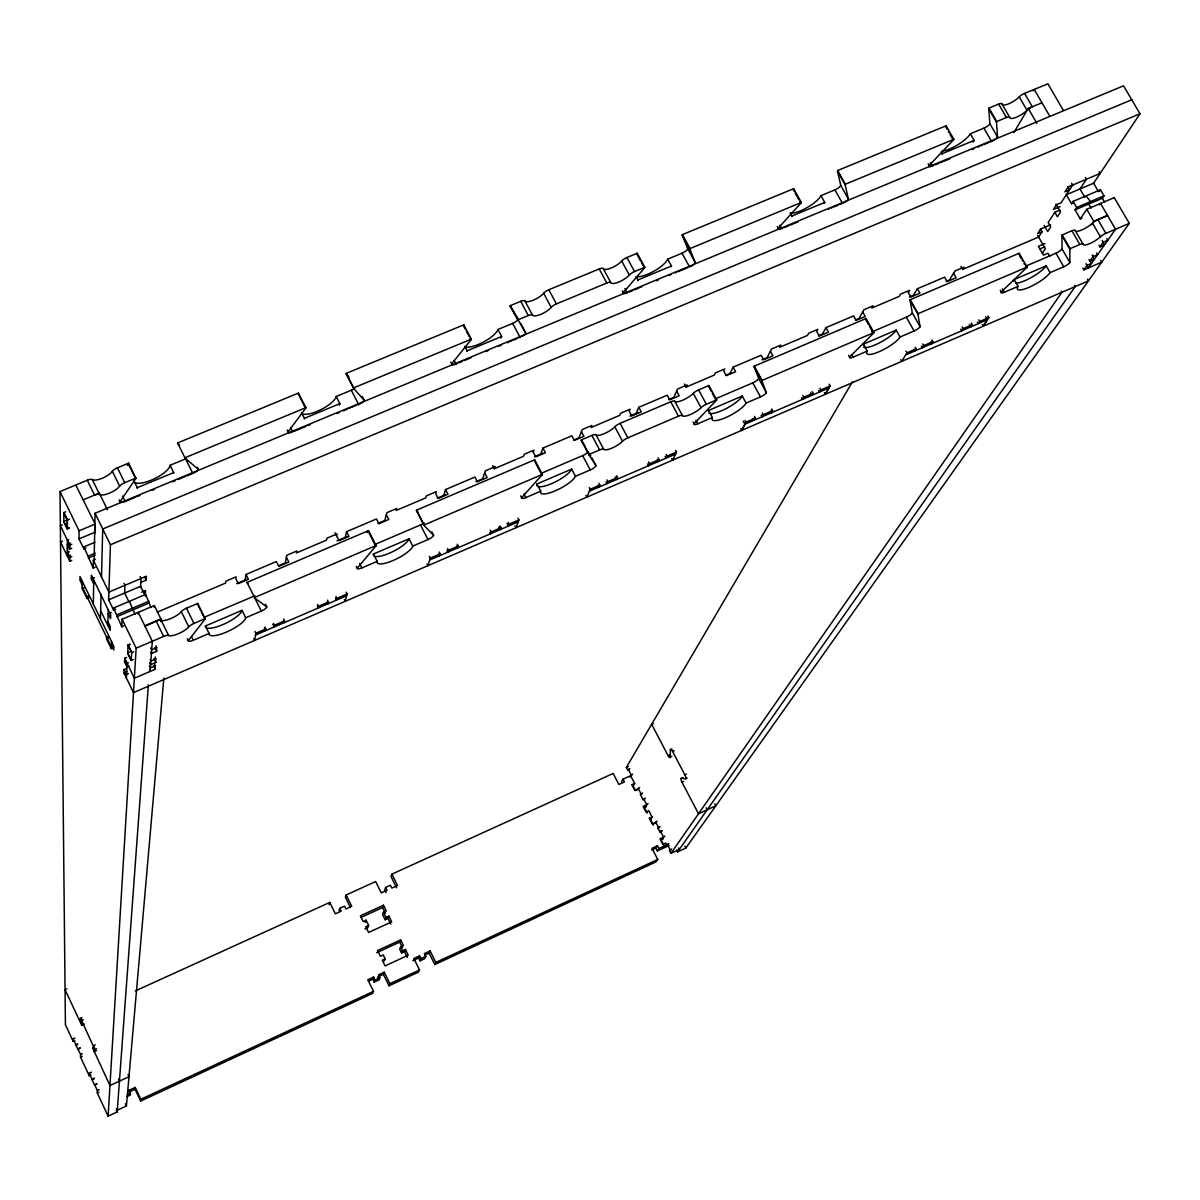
<?xml version="1.0" encoding="UTF-8"?>
<svg xmlns="http://www.w3.org/2000/svg" width="1200" height="1200" viewBox="0 0 1200 1200"><rect width="100%" height="100%" fill="white"/><g stroke="black" fill="none" stroke-linecap="round" stroke-linejoin="round"><path stroke-width="1.5" d="M74.88 1040.595L73.17 1041.36L73.185 1038.75L74.88 1037.97M76.02 485.49L95.16 524.085L95.295 532.86M80.055 1048.23L77.79 1049.265L73.185 1038.75M85.875 548.04L83.88 548.88L79.02 538.89L79.065 530.79L60 491.58L87.285 480.225A5.835 1.92 -25.5 0 1 92.295 479.565A11.655 3.84 -25.6 0 0 102.255 478.245A11.655 3.84 -25.6 0 0 112.35 471.285A5.805 1.905 -25.7 0 1 117.405 467.805L128.595 463.185L135.93 478.05A5.835 1.89 -25.8 0 1 135.675 478.74L120.06 501.675A5.745 1.845 -25.7 0 0 121.935 502.455M77.79 1049.265L80.07 1047.585M88.875 597.66L86.955 598.47L82.275 588.81L82.335 581.325M83.88 548.88L83.895 546.885L94.905 542.28M90.915 1074.93L89.22 1075.71L80.52 1057.08L80.55 1054.53L77.79 1048.62M671.88 756.3L670.26 757.05L670.35 749.79L671.985 749.055M86.955 598.47L86.97 596.625L88.905 595.815M95.205 567.225L93.195 568.065L83.895 546.885M93.705 583.905L91.305 578.955L91.365 575.085L110.73 614.955L110.595 618.69L108.18 613.71L111.345 612.375M93.195 568.065L93.345 560.13L95.355 559.29M93.33 603.99L93.78 580.05M94.125 561.75L95.04 513.27L1123.53 85.815L1140 113.76L1093.605 183.21L1066.32 194.745L1071.54 203.775L1073.25 203.04M100.425 618.645L101.04 594.99M101.49 576.9L102.72 528.99L1131.765 99.765M89.22 1075.71L89.28 1073.22L91.56 1072.17M96.84 1084.14L94.575 1085.19L89.28 1073.22M113.19 647.82L111.255 648.645L106.545 638.91L106.59 637.11L108.525 636.3M107.79 625.44L108.3 609.96M115.53 609.045L113.535 609.9L108.63 599.82L110.43 544.77L95.04 513.27M94.575 1085.19L96.87 1083.525M111.255 648.645L111.525 641.52M113.535 609.9L113.61 607.995L145.65 594.405L151.005 607.515M148.38 684.72L117.195 1111.95L108.12 1116.165L97.275 1092.945L97.365 1090.515L94.59 1084.575M123.765 625.95L121.755 626.805L113.61 607.995M121.755 626.805L122.1 619.245L154.335 605.55L160.89 618.945L160.665 621.66M1087.515 279.195L1088.46 280.845L133.5 692.64L123.975 673.005L124.155 669.525L126.09 668.685M128.895 666L126.93 666.84L124.53 661.89L124.71 658.335L126.675 657.495M129.615 601.785L135.015 614.31M126.36 677.91L127.11 663.3L128.43 662.745M128.07 645.015L127.71 653.355L131.22 660.6L131.7 652.11L128.085 644.91L130.065 644.16M67.38 528.81L67.275 519.51L63.81 512.385L63.87 521.88L67.26 528.99L69.36 527.865L67.35 528.615L63.765 521.25L65.775 520.5M138.15 613.83L138.24 612.39L152.325 641.25L150.06 671.475L149.46 670.23M108.12 1116.165L136.155 648.165L122.1 619.245M140.535 587.55L141.09 578.475L140.115 576.495M140.85 582.405L146.19 580.14L146.445 576.225L108.885 592.08L93.345 560.13M145.56 595.845L145.65 594.405M144.825 626.505L156.18 621.135A5.895 1.665 -25.7 0 1 161.145 620.235A11.79 3.33 -25.8 0 0 171 618.465A11.79 3.33 -25.8 0 0 181.305 611.64A5.88 1.65 -25.9 0 1 186.465 608.22L197.73 603.42L205.215 618.63A5.895 1.635 -26 0 1 204.93 619.26L188.28 640.665L187.35 638.79M154.2 607.35L154.335 605.55M124.71 658.335L134.355 678.225L155.295 669.225L154.665 663.81M149.655 662.805L150.57 664.68L155.835 662.415L155.205 656.955M150.705 652.125L151.395 653.55L156.72 651.27L156.075 645.705M116.535 1108.515L117.33 1110.18L126.42 1105.965L163.83 678.06M129.21 1090.215L129.045 1092.045L135.075 1089.255L135.255 1087.425L129.21 1090.215L130.44 1095L127.095 1096.545M92.67 1048.02L109.95 1085.535L129.015 1076.73L128.025 1074.615M373.635 977.1L372.765 979.215L374.175 982.08L375.045 979.98L373.635 977.1L367.815 979.8L373.485 991.335L372.63 993.405L140.625 1101.075L140.835 1099.275L135.255 1087.425M94.845 1049.52L81.63 1020.525C77.835 1012.365 84.66 1031.43 80.76 1023.225L65.055 989.685L66.84 988.875M245.145 580.095L246 574.47L276.345 561.555L278.76 566.37L288.84 562.065L286.425 557.265M254.955 631.425L255.855 633.255L254.64 640.395L253.74 638.58M265.155 627.03L265.74 630.66L264.375 627.915M273.63 623.37L274.2 627.015L272.85 624.27M283.8 619.005L284.355 622.635L283.455 620.82M317.565 604.47L318.075 608.115L317.385 606.75M336.555 535.845L336.99 533.91L326.985 538.17L326.565 540.105L296.46 552.915L296.835 550.995L286.74 555.285L285.345 562.89L278.625 565.74M327.66 600.12L328.155 603.765L327.24 601.965M345.24 537.45L346.575 531.675L376.44 518.955L378.87 523.71L388.785 519.48L386.355 514.74M336.06 596.505L336.54 600.15L335.625 598.35M346.125 592.17L347.04 593.985L345.225 601.335L344.325 599.535M443.73 495.495L445.545 489.555L474.93 477.045L477.375 481.74L487.14 477.585L484.695 472.89M429.345 556.335L430.275 558.135L427.935 565.665L427.02 563.895M439.26 552.075L440.19 553.86L439.575 555.765L438.66 553.98M329.04 904.74L329.775 902.43L135.405 990.885M447.51 548.52L448.425 550.32L447.81 552.21L446.895 550.425M457.395 544.275L458.31 546.06L457.68 547.965L456.54 545.73M339.015 910.62L339.78 908.325L344.58 906.135L345.975 908.985L351.765 906.345L346.155 894.96L375.645 881.55L381.27 892.89L387.03 890.265L385.62 887.43L390.39 885.255L391.8 888.09L397.545 885.465L391.905 874.14L613.155 773.46L618.87 784.485L624.42 781.965L622.98 779.205L630.63 775.71L634.695 783.525L633.12 786.12M346.155 894.96L345.375 897.3L350.175 907.02M533.235 452.145L533.97 450.105L524.28 454.23L523.545 456.27L494.4 468.675L495.09 466.65L485.325 470.805L482.655 478.83L475.935 481.695M490.215 530.13L491.145 531.915L490.455 533.85L489.765 532.515M500.04 525.915L500.955 527.685L500.265 529.62L498.87 526.965M517.98 518.19L518.91 519.96L509.13 524.175L508.41 526.11L507.03 523.455M365.25 922.455L366.075 920.19L368.67 925.425L367.815 927.675L364.935 928.995M540.66 454.2L542.94 448.095L571.845 435.795L574.305 440.445L583.92 436.35L581.46 431.7M518.91 519.96L516.015 527.685L515.1 525.93M385.62 887.43L384.735 889.77L386.13 892.605M391.905 874.14L391.005 876.525L396.615 887.82M361.2 917.325L382.59 907.545L383.475 905.235L386.295 910.935L383.415 912.255L382.53 914.535L385.11 919.74L387.99 918.42L388.89 916.155L391.71 921.855L368.595 932.46L365.775 926.745L368.67 925.425M385.11 919.74L386.01 917.475L388.89 916.155M384.27 960.975L385.155 958.83L383.25 954.96L380.355 956.295L377.52 950.55L400.65 939.9L403.5 945.615L400.605 946.95L399.675 949.14L401.58 952.98L404.46 951.66L405.405 949.47L408.24 955.2L385.095 965.91L382.26 960.165L385.155 958.83M374.175 982.08L378.975 979.86L379.86 977.76L378.45 974.88L384.255 972.195L389.925 983.7L389.025 985.8L383.355 974.31L384.255 972.195M598.905 483.345L599.835 485.1L590.19 489.255L586.845 497.145L585.93 495.39M376.65 952.74L399.72 942.105L400.65 939.9M599.835 485.1L598.995 487.095L598.065 485.34M401.58 952.98L402.525 950.805L405.405 949.47M636.075 413.55L638.775 407.31L667.245 395.19L669.705 399.795L679.17 395.76L676.695 391.17M616.575 475.74L617.505 477.495L607.875 481.65L607.005 483.63L606.075 481.875M617.505 477.495L616.62 479.49L615.225 476.865M418.605 957.99L419.595 955.83L421.02 958.695L420.015 960.855L418.605 957.99L412.845 960.66M658.11 457.86L659.04 459.615L649.485 463.725L648.555 465.735L647.625 463.995M684.45 384.03L686.1 387.09L687.075 384.975L677.625 388.995L673.77 397.41L668.715 399.555M419.595 955.83L413.82 958.5L419.505 969.975L418.515 972.105L389.025 985.8M430.125 950.955L429.105 953.13L434.79 964.56L435.825 962.415L430.125 950.955L424.365 953.625L425.79 956.49L424.785 958.65L420.015 960.855M659.04 459.615L658.095 461.625L657.165 459.885M675.6 450.33L676.53 452.07L666.99 456.18L666.045 458.205L665.1 456.465M676.53 452.07L672.66 460.14L671.73 458.415M729.99 373.545L733.125 367.155L761.13 355.23L763.62 359.775L772.935 355.815L770.445 351.27M740.76 428.655L741.69 430.38L744.885 424.2L828.885 388.005L825.3 394.275L824.385 392.61M741.69 430.38L745.98 422.175L755.385 418.11L754.44 416.385M755.385 418.11L754.29 420.18L753.345 418.455M771.645 408.975L772.59 410.7L763.215 414.75L762.105 416.82L761.175 415.095M772.59 410.7L771.48 412.785L770.535 411.06M822.435 334.155L825.99 327.63L853.575 315.9L856.065 320.385L865.245 316.485L862.74 312M812.13 391.56L813.06 393.27L803.745 397.29L802.59 399.375L801.645 397.665M813.06 393.27L811.89 395.37L810.48 392.805M829.17 384.225L830.115 385.935L820.815 389.94L819.63 392.04L818.685 390.33M825.315 394.305L830.115 385.935M629.325 769.5L627.765 770.205L626.34 767.46L852.525 381.66M908.31 292.515L909.615 290.295L900.51 294.165L899.22 296.385L871.845 308.04L873.105 305.82L863.94 309.72L858.99 318.495L855.6 319.95M627.765 770.205L629.835 768.63M621.45 781.8L622.98 779.205M1033.305 90.915L1034.19 89.415L1049.85 116.325M913.47 295.365L917.43 288.72L944.58 277.155L947.1 281.61L956.115 277.755L953.61 273.315M629.85 777.03L632.7 774.135M1013.85 132.54L1028.235 108.42L1041.975 102.81L1041.525 103.545M636.87 790.17L639.645 787.47M915.165 347.205L916.11 348.9L906.96 352.83L901.695 361.335L900.78 359.685M960.9 266.46L962.58 269.415L963.96 267.165L954.945 271.005L949.455 279.96L946.125 281.385M645.135 798.69L643.065 799.635L640.425 794.565L642.51 793.005M916.11 348.9L914.79 351.045L913.83 349.35M931.905 339.99L932.865 341.685L923.73 345.615L922.395 347.76L921.45 346.08M643.065 799.635L645.15 798.075M932.865 341.685L931.5 343.83L930.555 342.15M647.175 813.15L644.34 807.705L648.03 803.61M971.295 323.025L972.255 324.72L963.18 328.62L961.785 330.795L960.84 329.115M650.535 819.63L652.155 817.125L648.81 810.705L646.05 811.98L643.17 806.445L645.945 805.17M972.255 324.72L970.845 326.895L969.42 324.375M987.885 315.885L988.845 317.565L979.8 321.465L978.375 323.64L977.43 321.96M654.33 823.77L657.15 821.13M1040.415 228.78L1042.11 231.72L1038.6 237.06L962.58 269.415M1059.915 210.135L1054.845 212.28L1048.185 222.45L1050.735 226.875L1047.69 231.51L1044.18 225.435M982.185 324.6L983.13 326.265L987.39 319.725L985.695 316.74M983.13 326.265L988.845 317.565M1039.71 249.03L1044.78 246.765M661.95 831.015L659.88 831.975L657.93 828.225L660.03 826.68M1071.54 203.775L1073.145 201.36L1100.475 189.765L1104.015 195.84L1102.38 198.255L1075.065 209.85L1080.3 218.895L1082.01 218.16M1042.32 253.29L1045.335 248.76L1037.655 235.395M659.88 831.975L661.98 830.43M1075.065 209.85L1076.67 207.45L1104.015 195.84M1086.42 196.17L1090.365 201.645L1088.745 204.045L1091.025 207.99M127.365 465.345L128.355 463.89A5.82 1.92 -25.7 0 0 128.595 463.185M668.73 843.42L664.95 847.38L661.11 839.985L664.875 835.995M1080.3 218.895L1086.78 209.295L1114.26 197.625L1129.275 223.365L685.845 848.04L677.58 851.88L676.635 850.065M655.875 848.145L657.51 845.715L658.95 848.505L657.315 850.935L655.875 848.145L651.72 850.065M1099.35 191.445L1100.475 189.765M1099.605 204.81L1100.535 203.445L1115.535 229.23L1088.31 267.945L1086.045 263.655M1091.4 224.745L1093.755 221.295L1107.51 215.43M657.51 845.715L651.96 848.295L657.75 859.455L656.1 861.84L434.79 964.56M1113.63 198.525L1114.26 197.625M1107.105 216.27L1107.585 215.565L1097.925 219.69A5.595 1.38 -30.6 0 0 1092.495 223.14A11.22 2.79 -30.6 0 1 1081.68 230.01A11.22 2.79 -30.6 0 1 1075.17 230.52A5.595 1.395 -30.5 0 0 1071.9 230.775L1062.18 234.93A5.61 1.395 -30.5 0 0 1061.91 235.53L1062.075 248.955L1069.89 262.515A5.535 1.335 -30.3 0 1 1063.755 266.76L1050.09 272.625A19.335 4.71 -30.2 0 1 1028.76 287.445A19.335 4.71 -30.2 0 1 1018.08 286.365L1004.31 292.275A5.535 1.365 -30.1 0 1 1001.205 291.975L1000.23 290.265M678.45 847.89L679.275 849.465L670.965 853.32L669.51 850.53L671.64 849M670.965 853.32L1061.94 292.275L1061.31 291.165M1082.865 268.2L1083.825 269.865L1087.005 265.335L1091.505 263.4L1090.53 261.735M1088.97 259.47L1089.945 261.15L1093.155 256.56L1097.67 254.625L1096.695 252.945M1098.945 245.22L1099.935 246.915L1103.22 242.235L1107.765 240.285L1106.775 238.575M677.58 851.88L1075.215 286.56L1074.585 285.45M287.175 430.05L288.09 431.85L305.58 408.375A5.745 1.845 -26.9 0 0 305.91 407.655L298.47 393.06L177.615 442.95A5.79 1.905 -26.2 0 0 177.795 443.475L179.46 444.885M450.735 362.115L451.665 363.885L470.925 339.885A5.67 1.8 -28 0 0 471.33 339.135L463.815 324.825L346.185 373.38A5.715 1.86 -27.3 0 0 346.26 373.935L353.715 388.44L364.17 400.245A5.625 1.77 -27.3 0 1 358.65 404.505L357.705 404.895M366.99 532.695L368.16 531.285A5.805 1.62 -26.9 0 0 368.52 530.61L376.11 545.52A5.805 1.59 -26.9 0 1 375.735 546.195L357.195 568.215L356.25 566.37M622.365 290.835L623.31 292.56L644.37 268.05A5.625 1.74 -29.1 0 0 644.835 267.285L637.23 253.245L626.94 257.505A5.595 1.755 -29.1 0 0 621.72 261A11.22 3.525 -29 0 1 611.31 267.975A11.22 3.525 -29 0 1 603.27 268.62A5.61 1.77 -28.9 0 0 599.22 268.935L548.835 289.74A5.625 1.785 -28.6 0 0 543.645 293.235A11.265 3.585 -28.5 0 1 533.28 300.21A11.265 3.585 -28.5 0 1 524.94 300.96A5.625 1.785 -28.4 0 0 520.755 301.32L510.255 305.655A5.64 1.8 -28.4 0 0 510.255 306.24L525.75 333.105A5.565 1.725 -28.3 0 1 521.955 336.48M520.65 495.885L521.595 497.7L541.935 475.095A5.73 1.545 -27.9 0 0 542.37 474.405L534.69 459.78L416.475 510.18A5.775 1.605 -27.3 0 0 416.445 510.51M777.24 226.5L778.185 228.21L800.835 203.235A5.58 1.68 -30 0 0 801.36 202.455L793.68 188.685L682.365 234.63A5.595 1.74 -29.5 0 0 682.29 235.23L687.795 248.865L695.325 262.635A5.52 1.665 -29.3 0 1 689.55 266.955L682.05 253.2A5.505 1.695 -29.4 0 0 687.795 248.865M928.185 163.815L929.145 165.48L953.265 140.1A5.565 1.62 -30.8 0 0 953.865 139.29L946.11 125.775L837.645 170.535A5.565 1.68 -30.4 0 0 837.495 171.165L840.78 185.52L848.37 199.05A5.49 1.605 -30.2 0 1 842.49 203.385L834.915 189.87A5.49 1.635 -30.2 0 0 840.78 185.52M693.09 421.95L694.035 423.72L716.19 400.545A5.685 1.5 -28.8 0 0 716.7 399.84L708.945 385.5L698.595 389.91A5.655 1.515 -28.8 0 0 693.27 393.345A11.34 3.045 -28.7 0 1 682.65 400.215A11.34 3.045 -28.7 0 1 674.73 401.265A5.67 1.53 -28.6 0 0 670.74 401.79L620.115 423.36A5.685 1.545 -28.4 0 0 614.82 426.795A11.385 3.105 -28.3 0 1 604.245 433.665A11.385 3.105 -28.3 0 1 596.025 434.805A5.685 1.545 -28.2 0 0 591.9 435.39L581.355 439.89A5.7 1.56 -28.2 0 0 581.295 440.295M848.655 355.245L849.615 356.985L873.36 333.315A5.64 1.44 -29.5 0 0 873.93 332.58L866.085 318.51L754.275 366.18A5.655 1.5 -29.1 0 0 754.155 366.675L758.715 378.63L766.395 392.685A5.58 1.44 -29 0 1 760.47 396.9L746.085 403.065A19.515 5.04 -28.8 0 1 725.49 417.705A19.515 5.04 -28.8 0 1 712.365 417.54L697.86 423.765A5.595 1.455 -28.6 0 1 694.035 423.72M1001.205 291.975L1026.435 267.825A5.625 1.395 -30.2 0 0 1027.065 267.075L1019.16 253.26L910.245 299.685A5.625 1.455 -29.8 0 0 910.05 300.24L912.345 312.96L920.1 326.76A5.55 1.395 -29.7 0 1 914.07 330.99L900.045 337.005A19.395 4.875 -29.5 0 1 879.075 351.735A19.395 4.875 -29.5 0 1 867.21 351.09L853.08 357.165A5.55 1.41 -29.4 0 1 849.615 356.985M140.835 1099.275L373.485 991.335M389.925 983.7L419.505 969.975M435.825 962.415L657.75 859.455M662.76 837.54L660 838.815L662.88 844.38L665.655 843.105L666.615 844.965L658.95 848.505M661.11 839.985L663.18 839.025M368.415 981.225L372.765 979.215M379.02 976.32L383.355 974.31M424.8 955.125L429.105 953.13M127.26 1094.73L130.605 1093.185M375.045 979.98L379.86 977.76M421.02 958.695L425.79 956.49M657.315 850.935L669.105 845.46M669.51 850.53L671.07 849.81M652.155 817.125L649.395 818.4L652.275 823.95L655.035 822.675M92.055 1079.145L94.335 1078.095M92.025 1079.76L94.305 1078.71M657.93 828.225L659.49 827.52M97.365 1090.515L99.075 1089.735M97.275 1092.945L98.97 1092.15M366.075 920.19L363.195 921.51L360.375 915.81L383.475 905.235M640.425 794.565L641.985 793.86M93.42 1045.68L95.22 1044.855M687.18 778.05L685.545 778.8A3.33 0.945 65.2 0 0 684.855 774.825L686.49 774.075M92.73 1047.84L94.545 1047.03M714.81 803.805L715.845 805.785L698.52 813.78L681.975 782.175A3.315 0.945 65.2 0 1 681.345 778.23L682.98 777.48M80.55 1054.53L82.26 1053.75M96.585 1048.725L94.785 1049.535L92.76 1047.855M80.52 1057.08L82.215 1056.3M94.095 1051.68L96.48 1050.585M681.975 782.175L683.595 781.425M644.34 807.705L646.41 806.745M82.14 1025.175L84.525 1024.08M634.695 783.525L631.92 784.785L634.8 790.305L637.56 789.045M75.93 1044.645L77.64 1043.865M75.93 1045.29L77.64 1044.51M626.34 767.46L628.41 766.515M80.235 1018.47L82.02 1017.66M81.63 1020.525L83.43 1019.715M670.35 749.79A3.315 0.945 65.4 0 1 672.555 751.35L674.19 750.615M80.76 1023.225L82.545 1022.4M653.28 723.54L651.66 724.275L668.055 755.595L669.675 754.86M1083.825 269.865L1101.705 262.185L1100.745 260.505M255.855 633.255L266.055 628.86M274.545 625.2L284.715 620.82M318.48 606.285L328.575 601.935M336.975 598.32L347.04 593.985M430.275 558.135L440.19 553.86M448.425 550.32L458.31 546.06M491.145 531.915L500.955 527.685M255.54 635.01L346.56 595.8M429.66 559.995L518.16 521.865M589.35 491.235L675.555 454.095M905.625 354.945L987.39 319.725M209.085 633.48L205.395 625.995L241.995 610.32L245.7 617.775A20.235 5.505 -26.1 0 1 226.47 632.07A20.235 5.505 -26.1 0 1 209.085 633.48L193.335 640.245A5.805 1.59 -25.9 0 1 188.28 640.665M377.16 561.36L373.425 554.025L409.035 538.77L412.785 546.075A19.92 5.37 -27 0 1 393.09 560.505A19.92 5.37 -27 0 1 377.16 561.36L361.83 567.945A5.715 1.545 -26.9 0 1 357.195 568.215M540.75 491.175L536.97 483.96L571.65 469.11L575.445 476.295A19.695 5.22 -27.9 0 1 555.285 490.815A19.695 5.22 -27.9 0 1 540.75 491.175L525.825 497.58A5.64 1.5 -27.8 0 1 521.595 497.7M708.285 411.105A19.5 5.085 -28.8 0 1 708.555 410.475L742.245 396.03L746.085 403.065M863.01 344.82A19.38 4.92 -29.5 0 1 863.355 344.16L896.19 330.09L900.045 337.005M1013.37 281.475A19.32 4.755 -30.2 0 1 1014.195 279.54L1046.19 265.845L1050.09 272.625M157.005 647.61L151.68 649.89L150.75 647.985M124.53 661.89L126.495 661.05M133.305 659.52L131.325 660.36L127.665 652.845L129.645 651.99M1099.935 246.915L1104.465 244.965L1102.755 241.995M245.7 617.775L261.315 611.07A5.775 1.575 -26.3 0 0 266.85 606.96L265.455 604.17M412.785 546.075L427.995 539.55A5.685 1.53 -27.2 0 0 433.65 535.41L431.775 531.75M575.445 476.295L590.235 469.935A5.625 1.485 -28.1 0 0 596.04 465.765L593.655 461.28M156.12 658.83L150.84 661.095L150.15 659.685M123.975 673.005L126.885 671.745M128.475 673.605L126.54 674.43L124.155 669.525M1089.945 261.15L1094.445 259.215L1092.495 255.87M155.565 665.685L150.33 667.935L149.415 666.075M236.685 583.62L246.75 579.33M336.975 540.885L347.22 536.52M377.955 523.425L384.795 520.515L386.835 512.7L396.765 508.485L396.225 510.45L425.85 497.85L426.42 495.87L436.275 491.67L435.69 493.665L438.165 498.45L447.99 494.265L445.545 489.555M437.28 498.15L445.68 494.58M534.435 456.765L543 453.12M573.84 439.98L578.97 437.79L582.24 429.57L591.84 425.49L591.015 427.56L619.695 415.35L620.58 413.265L630.12 409.2L629.22 411.285L631.725 415.98L641.25 411.915L638.775 407.31M629.94 416.085L638.37 412.485M725.79 375.255L730.95 373.05M761.94 359.85L767.1 357.645L771.51 349.05L780.825 345.09L779.7 347.25L807.495 335.415L808.665 333.24L817.905 329.31L816.735 331.485L819.27 336.075L828.495 332.145L825.99 327.63M818.31 335.835L823.395 333.66M909.405 297.03L914.415 294.885M144.78 625.8L160.89 618.945M247.935 583.455L247.155 582.87A5.85 1.65 -26.3 0 1 247.02 582.405L368.52 530.61M1044.93 243.525L1038.39 246.315L1043.46 255.135L1047.9 253.23L1049.745 256.41M130.065 644.385L128.055 645.24L131.745 652.815L133.755 651.735M376.38 543.825L420.495 524.955A5.685 1.56 -27.2 0 0 424.245 522.84M541.875 473.055L582.66 455.61A5.625 1.515 -28.1 0 0 588.195 451.83M758.715 378.63A5.565 1.455 -29 0 1 752.805 382.86L715.275 398.895L714.735 397.86M871.83 331.95L906.33 317.205A5.535 1.41 -29.7 0 0 912.345 312.96M1026.315 265.89L1055.955 253.215A5.52 1.365 -30.4 0 0 1062.075 248.955M136.155 648.165L163.65 636.405A5.895 1.635 -25.8 0 1 168.6 635.49A11.805 3.27 -25.9 0 0 178.455 633.66A11.805 3.27 -25.9 0 0 188.775 626.85A5.88 1.62 -25.9 0 1 193.95 623.445L205.215 618.63M376.11 545.52L254.535 597.525A5.865 1.62 -26.3 0 0 254.67 597.99L266.85 606.96M424.05 525.3A5.775 1.575 -27.3 0 1 424.08 525L542.37 474.405M596.04 465.765L589.02 454.95A5.715 1.53 -28.2 0 1 589.065 454.44L599.61 449.925A5.7 1.515 -28.2 0 1 603.735 449.31A11.4 3.045 -28.3 0 0 611.925 448.125A11.4 3.045 -28.3 0 0 622.53 441.27A5.685 1.515 -28.3 0 1 627.84 437.85L678.495 416.175A5.67 1.5 -28.6 0 1 682.47 415.635A11.355 3 -28.7 0 0 690.375 414.54A11.355 3 -28.7 0 0 701.025 407.7A5.67 1.485 -28.7 0 1 706.35 404.265L716.715 399.84M761.94 380.895A5.67 1.485 -29 0 1 762.075 380.43L873.93 332.58M920.1 326.76L917.91 314.25A5.64 1.425 -29.8 0 1 918.105 313.68L1027.065 267.075M1069.89 262.515L1069.845 249.255A5.625 1.38 -30.4 0 1 1070.1 248.67L1079.835 244.5A5.61 1.365 -30.4 0 1 1083.105 244.215A11.22 2.745 -30.5 0 0 1089.585 243.66A11.22 2.745 -30.5 0 0 1100.43 236.805A5.595 1.365 -30.5 0 1 1105.86 233.37L1129.275 223.365M116.91 614.805L148.98 601.2M116.835 616.695L148.845 603.105M1050.525 224.805L1040.655 228.99L1037.655 233.61L1042.11 231.72M157.35 612.12L225.645 583.05L225.9 581.175L236.085 576.84L235.815 578.73L238.245 583.62L248.4 579.3L246 574.47M686.1 387.09L714.33 375.075L715.35 372.945L724.755 368.94L723.72 371.07L726.24 375.705L735.6 371.715L733.125 367.155M106.545 638.91L108.465 638.085M108.885 592.08L109.89 591.66M1099.11 171.645L1100.145 173.43L1068.105 186.96L1064.925 191.835L1069.5 189.9L1067.745 186.9M108.63 599.82L140.61 586.29L145.23 595.71M141.555 592.155L145.515 590.475L145.26 594.3L143.64 590.985M1060.065 206.64L1053.42 209.46L1056.525 204.69L1061.07 202.77L1072.695 185.025L1071.66 183.225M91.305 578.955L94.455 577.62M82.275 588.81L84.195 588M1099.29 173.79L1100.145 173.43M71.76 560.43L69.84 561.24L69.825 557.415L71.76 556.605M110.43 544.77L1140 113.76M88.365 556.065L95.37 553.125M88.335 558.045L95.325 555.12M79.065 530.79L95.16 524.085M60.51 541.995L62.445 541.2M68.7 539.655L67.395 540.195L67.47 556.35L70.5 555.075M79.02 538.89L94.995 532.23M69.825 557.415L67.485 552.585L67.455 544.185L70.365 542.97M71.76 548.235L69.81 549.045L69.795 545.145L71.745 544.335M67.485 552.585L69.42 551.775M137.31 488.325A19.995 6.42 -25.9 0 1 137.28 487.695L133.665 480.375A19.995 6.465 -25.9 0 0 151.395 480.105A19.995 6.465 -25.9 0 0 170.055 465.3L185.58 458.865A5.7 1.845 -26.1 0 0 186.525 458.445M301.515 413.43A19.695 6.315 -27 0 0 320.4 409.875A19.695 6.315 -27 0 0 336.18 396.48L351.3 390.225A5.625 1.8 -27.3 0 0 354.585 388.41M465.045 346.89A19.47 6.135 -28.1 0 0 483.39 342.09A19.47 6.135 -28.1 0 0 497.955 329.46L512.685 323.37A5.565 1.755 -28.3 0 0 517.92 319.77M636.855 276.735A19.29 5.94 -29.2 0 0 654.36 270.945A19.29 5.94 -29.2 0 0 667.725 259.14L682.05 253.2M790.23 213.135A19.185 5.745 -30.1 0 0 807.105 207.585A19.185 5.745 -30.1 0 0 820.965 195.66L834.915 189.87M941.67 151.2A19.125 5.55 -30.8 0 0 957.705 144.825A19.125 5.55 -30.8 0 0 970.32 133.785L983.925 128.145A5.475 1.575 -31 0 0 989.895 123.78L988.74 108.735A5.565 1.62 -31.1 0 1 988.965 108.09L998.655 104.085A5.535 1.605 -31.2 0 1 1001.985 104.01A11.1 3.225 -31.2 0 0 1008.63 103.86A11.1 3.225 -31.2 0 0 1019.25 96.885A5.535 1.605 -31.3 0 1 1024.56 93.39L1047.9 83.835L1063.26 110.19M65.73 511.785L63.705 512.79L67.305 520.2L67.35 528.615M137.28 487.695L173.67 472.59L170.055 465.3M304.365 418.995A19.695 6.27 -27 0 1 304.41 418.335L339.855 403.635L336.18 396.48M467.025 351.48A19.47 6.09 -28.1 0 1 467.145 350.805L501.66 336.495L497.955 329.46M637.71 280.65A19.29 5.895 -29.1 0 1 637.92 279.945L671.475 266.025L667.725 259.14M791.745 216.705A19.185 5.7 -30 0 1 792.045 215.985L824.745 202.425L820.965 195.66M941.895 154.395A19.125 5.505 -30.8 0 1 942.27 153.645L974.145 140.43L970.32 133.785M67.305 520.2L69.33 519.195M62.295 524.85L60.315 525.585L69.795 545.145M126.195 501.135L128.16 500.325M129.135 499.905L131.1 499.095M132.075 498.69L134.04 497.88M135.015 497.475L135.99 497.055M137.955 496.245L139.905 495.435M152.28 490.29L154.56 489.345M172.755 481.785L175.02 480.84M178.26 479.49L180.21 478.68M181.185 478.275L183.12 477.465M184.095 477.06L185.07 476.655M187.005 475.86L188.955 475.05M189.915 474.645L191.865 473.835M293.775 431.475L295.68 430.68M296.64 430.29L298.545 429.495M299.49 429.09L301.41 428.31M302.355 427.905L304.26 427.11M305.22 426.72L306.165 426.33M308.07 425.535L310.29 424.605M336.885 413.55L339.105 412.635M343.515 410.805L345.405 410.01M346.35 409.62L347.31 409.23M349.2 408.435L350.145 408.045M352.035 407.265L352.98 406.86M354.87 406.08L355.815 405.69M451.665 363.885A5.595 1.74 -27.9 0 0 456 364.035L456.93 363.66M458.79 362.88L460.65 362.115M461.58 361.725L462.51 361.335M464.355 360.57L466.215 359.79M467.145 359.415L469.005 358.635M469.92 358.26L470.85 357.87M485.985 351.585L488.13 350.685M498.915 346.2L501.06 345.315M507.21 342.75L509.055 341.985M510.9 341.22L511.815 340.845M513.66 340.08L515.505 339.3M516.42 338.925L517.35 338.535M519.18 337.77L520.11 337.395L512.685 323.37M629.04 292.11L630.84 291.36M631.74 290.985L632.655 290.61M634.455 289.86L636.255 289.11M637.155 288.735L638.97 287.985M640.77 287.235L641.67 286.86M656.37 280.755L658.47 279.885M668.955 275.52L671.04 274.65M675.225 272.91L676.125 272.535M677.91 271.8L679.71 271.05M680.61 270.675L682.395 269.94M683.295 269.565L685.98 268.44M686.865 268.08L687.765 267.705M782.64 228.27L781.755 228.63L779.865 225.225M784.395 227.535L787.035 226.44M787.92 226.065L788.79 225.705M790.56 224.97L792.315 224.25M793.185 223.875L794.955 223.155M795.825 222.78L797.88 221.925M828.525 209.19L829.41 208.83M831.15 208.095L832.02 207.735M833.775 207.015L835.515 206.28M836.385 205.92L838.14 205.2M839.88 204.48L841.62 203.745M929.145 165.48A5.475 1.575 -30.6 0 0 932.37 166.035L933.225 165.675M934.935 164.955L936.66 164.25M937.515 163.89L939.225 163.17M940.935 162.465L942.66 161.745M943.515 161.4L945.225 160.68M946.08 160.32L950.07 158.67M972 149.55L973.98 148.725M977.955 147.075L979.665 146.37M981.36 145.665L982.215 145.305M983.925 144.6L985.62 143.895M986.475 143.535L988.17 142.83M989.865 142.125L991.575 141.42A5.475 1.56 -30.9 0 0 997.56 137.055L996.495 122.19A5.565 1.605 -31.1 0 1 996.735 121.545L1006.425 117.525A5.55 1.59 -31.1 0 1 1009.755 117.435A11.115 3.18 -31.2 0 0 1016.385 117.24A11.115 3.18 -31.2 0 0 1027.02 110.28A5.55 1.575 -31.2 0 1 1032.345 106.8L1024.56 93.39M83.28 499.77L99.315 493.125L107.475 509.805M99.09 494.28A5.835 1.89 -25.5 0 1 99.6 494.475A11.67 3.795 -25.6 0 0 109.545 493.11A11.67 3.795 -25.6 0 0 119.655 486.165A5.82 1.89 -25.7 0 1 124.725 482.685L135.93 478.05M305.91 407.655L184.98 457.74A5.805 1.875 -26.2 0 0 185.145 458.25L198.21 469.2A5.715 1.815 -26.2 0 1 192.84 473.43L185.58 458.865M353.715 388.44A5.715 1.83 -27.3 0 1 353.64 387.885L471.33 339.135M517.785 320.475A5.655 1.77 -28.4 0 1 517.8 319.905L528.3 315.54A5.64 1.77 -28.4 0 1 532.485 315.15A11.28 3.525 -28.5 0 0 540.795 314.37A11.28 3.525 -28.5 0 0 551.19 307.395A5.625 1.755 -28.6 0 1 556.395 303.915L606.81 283.035A5.61 1.74 -28.9 0 1 610.845 282.69A11.235 3.48 -29 0 0 618.885 282A11.235 3.48 -29 0 0 629.31 275.04A5.61 1.725 -29.1 0 1 634.53 271.545L644.835 267.285M695.325 262.635L689.91 249.18A5.61 1.71 -29.4 0 1 690 248.58L801.36 202.455M848.37 199.05L845.19 184.86A5.58 1.65 -30.3 0 1 845.355 184.23L953.865 139.29M681.345 778.23L685.545 778.8M433.65 535.41L424.125 525.495L416.52 510.675L418.335 512.595M346.26 373.935L348.93 376.965M584.91 445.95L581.325 440.415L589.02 454.95M510.255 306.24L515.31 314.295M515.82 315.09L516.81 316.68M517.32 317.475L517.815 318.27M1093.605 183.21L1098.51 191.625M1102.38 198.255L1104.675 202.2M1085.4 177.435L1086.435 179.22L1079.985 188.97L1084.875 197.415M1097.925 219.69L1105.86 233.37M1028.235 108.42L1036.92 123.39M1086.78 209.295L1093.755 221.295M1019.25 96.885L1027.02 110.28M1092.495 223.14L1100.43 236.805M1102.23 240.525L1103.22 242.235M1073.145 201.36L1076.67 207.45M1092.18 254.88L1093.155 256.56M1001.985 104.01L1009.755 117.435M1075.17 230.52L1083.105 244.215M998.655 104.085L1006.425 117.525M1071.9 230.775L1079.835 244.5M1056 204.18L1060.53 212.01L1057.41 216.735L1054.845 212.28M988.965 108.09L996.735 121.545M1062.18 234.93L1070.1 248.67M988.74 108.735L996.495 122.19M1061.91 235.53L1069.845 249.255M989.895 123.78L997.56 137.055M983.925 128.145L991.575 141.42M1055.955 253.215L1063.755 266.76M946.005 127.425L946.965 129.105M948.42 131.64L948.9 132.495M949.875 134.175L950.355 135.03M950.85 135.87L951.81 137.565M952.29 138.405L953.265 140.1M1019.52 255.75L1020.015 256.605M1020.495 257.475L1020.99 258.33M1021.98 260.055L1022.475 260.925M1023.96 263.505L1024.455 264.375M1025.445 266.1L1026.435 267.825M941.31 151.98L942.27 153.645M1014.195 279.54L1018.08 286.365M930.45 162.69L932.37 166.035M1002.36 288.855L1004.31 292.275M978.84 319.785L979.8 321.465M962.235 326.94L963.18 328.62M917.43 288.72L919.935 293.175L910.86 297.045L908.34 292.575M837.645 170.535L845.355 184.23M910.245 299.685L918.105 313.68M837.495 171.165L845.19 184.86M910.05 300.27L917.91 314.25M922.785 343.92L923.73 345.615M906.33 317.205L914.07 330.99M906.015 351.135L906.96 352.83M794.115 191.19L793.155 189.465A5.58 1.695 -30.1 0 0 793.68 188.685M795.075 192.915L795.555 193.77M796.035 194.625L796.995 196.35M797.475 197.205L798.915 199.8M799.875 201.51L800.835 203.235M866.49 321.015L865.515 319.26A5.64 1.47 -29.6 0 0 866.085 318.51M866.985 321.885L868.455 324.525M869.43 326.28L869.925 327.165M870.42 328.035L871.395 329.79M871.89 330.675L873.36 333.315M790.395 213.015L792.045 215.985M863.355 344.16L867.21 351.09M851.625 354.555L853.08 357.165M819.87 388.215L820.815 389.94M802.815 395.565L803.745 397.29M682.365 234.63L690 248.58M754.275 366.18L762.06 380.43M682.275 235.23L689.91 249.18M754.155 366.735L761.94 380.97L766.395 392.685M752.805 382.86L760.47 396.9M762.27 413.025L763.215 414.75M745.035 420.435L745.98 422.175M743.22 421.125L744.885 424.2M637.245 254.895L636.765 254.025A5.61 1.755 -29.1 0 0 637.23 253.245M637.71 255.765L638.67 257.52M639.135 258.405L640.56 261.03M641.52 262.785L641.985 263.655M642.465 264.54L642.945 265.41M643.89 267.165L644.37 268.05M709.395 388.005L708.435 386.22A5.67 1.515 -28.8 0 0 708.945 385.5M709.89 388.905L710.37 389.805M710.85 390.69L711.345 391.59M712.305 393.375L712.8 394.275M713.28 395.175L714.255 396.96M715.71 399.645L716.19 400.545M626.94 257.505L634.53 271.545M698.595 389.91L706.35 404.265M636.06 276.48L637.92 279.945M708.555 410.475L712.365 417.54M621.72 261L629.31 275.04M693.27 393.345L701.025 407.7M624.885 288.54L627.225 292.86M695.955 420.225L697.86 423.765M603.27 268.62L610.845 282.69M674.73 401.265L682.47 415.635M599.22 268.935L606.81 283.035M670.74 401.79L678.495 416.175M666.06 454.44L666.99 456.18M648.555 461.97L649.485 463.725M548.835 289.74L556.395 303.915M620.115 423.36L627.84 437.85M543.645 293.235L551.19 307.395M614.82 426.795L622.53 441.27M524.94 300.96L532.485 315.15M596.025 434.805L603.735 449.31M520.755 301.32L528.3 315.54M591.9 435.39L599.61 449.925M606.945 479.88L607.875 481.65M520.635 323.445L521.565 325.2M522.03 326.07L525.75 333.105M589.38 453.21L589.86 454.11M590.34 455.01L590.805 455.895M591.765 457.695L593.19 460.38M510.255 305.655L517.8 319.905M581.355 439.89L589.065 454.44M582.66 455.61L590.235 469.935M589.26 487.5L590.19 489.255M542.94 448.095L545.385 452.76L535.71 456.885L533.265 452.22M463.89 326.475L465.285 329.145M466.23 330.945L466.695 331.83M467.175 332.73L468.105 334.515M468.585 335.415L469.05 336.3M469.98 338.1L470.925 339.885M535.215 462.3L534.255 460.47A5.73 1.575 -27.9 0 0 534.69 459.78M535.695 463.215L536.655 465.045M537.135 465.96L539.055 469.605M539.535 470.52L540.975 473.265M541.455 474.18L541.935 475.095M464.835 346.395L467.145 350.805M706.155 807.795L707.19 809.775M672.555 751.35L684.855 774.825M454.155 360.51L456 364.035M523.935 493.965L525.825 497.58M492.765 465.555L494.4 468.675M684.9 846.24L685.845 848.04M508.2 522.39L509.13 524.175M628.29 769.335L631.155 774.84M638.085 788.19L640.965 793.71M643.59 798.78L646.47 804.33M655.59 821.85L658.47 827.4M660.42 831.15L663.315 836.715M667.17 844.14L670.08 849.72M632.235 784.41L635.49 790.65M649.44 817.515L653.415 825.165M362.325 396.66L364.17 400.245M346.185 373.38L353.64 387.885M416.475 510.18L424.08 525M351.3 390.225L358.65 404.505M420.495 524.955L427.995 539.55M299.085 395.61L298.155 393.795A5.73 1.875 -26.9 0 0 298.47 393.06M299.535 396.525L300 397.44M300.465 398.34L301.395 400.17M301.86 401.085L303.72 404.73M304.185 405.63L305.58 408.375M368.16 531.285L368.625 532.215M369.105 533.145L370.995 536.865M371.475 537.81L373.365 541.53M373.845 542.46L375.735 546.195M301.485 412.59L304.41 418.335M346.575 531.675L349.005 536.43L339.015 540.69L334.995 532.74M290.535 427.365L292.365 430.965M359.49 563.34L361.83 567.945M197.31 467.37L198.21 469.2M177.615 442.95L185.145 458.25M247.02 582.405L261.315 611.07M382.59 907.545L385.41 913.215M387.99 918.42L390.81 924.105M399.72 942.105L402.555 947.805M404.46 951.66L407.28 957.375M383.415 912.255L386.01 917.475M400.605 946.95L402.525 950.805M128.355 463.89L131.1 469.455M131.55 470.385L134.76 476.88M135.21 477.81L135.675 478.74M197.91 605.01L197.445 604.065A5.895 1.665 -25.9 0 0 197.715 603.42M198.375 605.97L199.305 607.86M199.77 608.805L200.25 609.765M201.18 611.655L201.645 612.615M202.11 613.56L203.055 615.465M203.52 616.41L203.985 617.355L253.92 596.19A5.76 1.605 -26.3 0 0 254.865 595.755M204.465 618.315L204.93 619.26M377.565 976.995L378.975 979.86M339.78 908.325L341.175 911.175L335.385 913.83L329.775 902.43M117.405 467.805L124.725 482.685M186.465 608.22L193.95 623.445M112.35 471.285L119.655 486.165M181.305 611.64L188.775 626.85M122.505 496.035L125.22 501.54A5.745 1.845 -25.7 0 1 123.3 502.2M191.49 636.495L193.335 640.245M119.16 499.83L120.06 501.675M144.54 576.795L146.19 580.14M92.295 479.565L99.6 494.475M161.145 620.235L168.6 635.49M87.285 480.225L94.59 495.165A5.835 1.89 -25.5 0 1 97.995 494.235M156.18 621.135L163.65 636.405M124.035 583.275L125.01 585.27L124.65 593.04L128.94 601.845M154.875 647.49L156.72 651.27M154.005 658.665L155.835 662.415M153.48 665.505L155.295 669.225M107.91 621.765L110.325 626.715L110.19 630.375L100.635 610.665M67.455 544.185L69.81 549.045M82.305 585.075L79.965 580.23L79.98 576.465L113.895 646.425L113.76 649.98L111.39 645.09M60.48 541.935L69.84 561.24M82.29 586.95L111.315 646.875M135.075 1089.255L140.625 1101.075M118.5 1079.01L119.49 1081.125M125.37 1103.745L126.42 1105.965M116.295 1110.015L117.195 1111.95M73.17 1041.36L65.415 1024.755L60 491.58M670.26 757.05A3.3 0.93 65.4 0 1 668.055 755.595M946.11 125.775A5.565 1.635 -30.9 0 1 945.525 126.57M780.51 229.08A5.505 1.635 -29.9 0 1 778.185 228.21M626.805 293.04A5.535 1.695 -29 0 1 623.31 292.56M463.815 324.825A5.67 1.815 -28 0 1 463.41 325.575M292.365 432.06A5.655 1.8 -26.8 0 1 288.09 431.85M173.67 472.59A19.995 6.42 -25.9 0 1 173.55 473.28M339.855 403.635A19.695 6.27 -27 0 1 339.27 405.135M501.66 336.495A19.47 6.09 -28.1 0 1 500.925 338.04M671.475 266.025A19.29 5.895 -29.1 0 1 671.1 266.79M824.745 202.425A19.185 5.7 -30 0 1 824.295 203.205M974.145 140.43A19.125 5.505 -30.8 0 1 972.975 142.11M1019.16 253.26A5.625 1.425 -30.3 0 1 1018.62 253.92M241.995 610.32A20.22 5.55 -26.1 0 1 222.795 624.63A20.22 5.55 -26.1 0 1 205.395 625.995M409.035 538.77A19.92 5.415 -27 0 1 389.37 553.2A19.92 5.415 -27 0 1 373.425 554.025M571.65 469.11A19.68 5.265 -27.9 0 1 551.535 483.66A19.68 5.265 -27.9 0 1 536.97 483.96M742.245 396.03A19.5 5.085 -28.8 0 1 725.775 408.78A19.5 5.085 -28.8 0 1 708.765 413.085M896.19 330.09A19.38 4.92 -29.5 0 1 880.11 342.525A19.38 4.92 -29.5 0 1 863.58 347.235M1046.19 265.845A19.32 4.755 -30.2 0 1 1032.27 276.945A19.32 4.755 -30.2 0 1 1016.04 283.2"/></g></svg>
